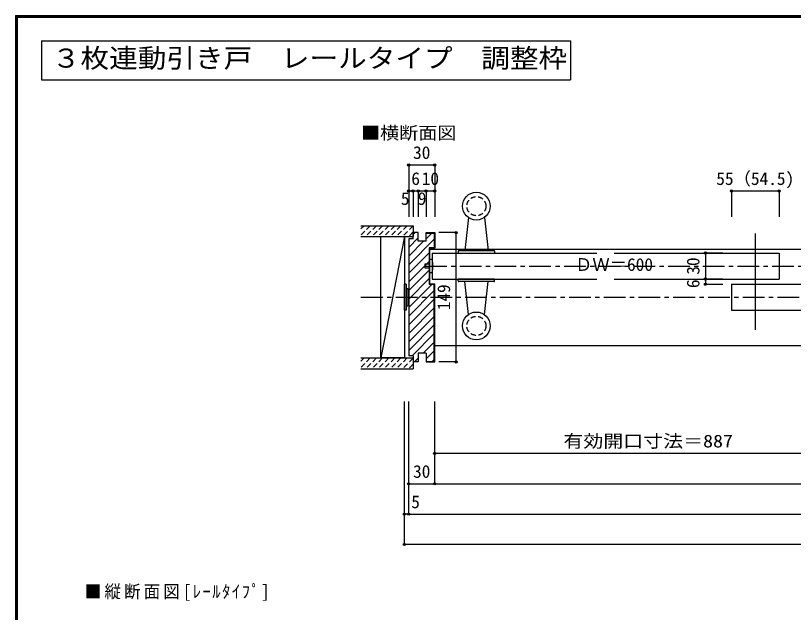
# Model space of a CAD drawing. Units: millimetres at full size, sheet at 1:5; details may follow other scales. Extents: x -973 to 977, y -718 to 696.
# Drawn here: x -973 to -77, y 8 to 696 of the extents above; entities that cross this region are included whole.
import ezdxf
from ezdxf.enums import TextEntityAlignment as Align

# ---------------------------------------------------------------- set-up
doc = ezdxf.new("R2010")
doc.units = ezdxf.units.MM
doc.header["$LTSCALE"] = 5
doc.header["$PDMODE"] = 32
doc.header["$PDSIZE"] = 2.5
doc.linetypes.add('CHAIN1', pattern=[8, 5, -1, 1, -1])
doc.linetypes.add('DASHED1', pattern=[1.8, 1.2, -0.6])
for name, color, linetype in [('0-1_通り芯', 4, 'CHAIN1'), ('0-2_柱', 7, 'Continuous'), ('0-3_仕上げ', 7, 'Continuous'), ('0-4_枠', 3, 'Continuous'), ('0-5_ケーシング', 3, 'Continuous'), ('0-6_扉', 6, 'Continuous'), ('0-7_金物', 7, 'Continuous'), ('0-A_文字', 3, 'Continuous'), ('0-B_寸法', 7, 'Continuous'), ('0-C_ハッチ', 4, 'Continuous'), ('F-1_枠', 6, 'Continuous')]:
    doc.layers.add(name, color=color, linetype=linetype)
doc.styles.add('ＭＳ ゴシック', font='')
doc.styles.get('ＭＳ ゴシック').set_extended_font_data('MS Gothic')

msp = doc.modelspace()

# ---------------------------------------------------------------- linework, layer by layer
at = {"layer": '0-1_通り芯'}
for p, q in [((-501.175, 407.167), (396.512, 407.167)), ((-575.175, 371.167), (578.481, 371.167))]:
    msp.add_line(p, q, dxfattribs=at)
at = {"layer": '0-2_柱'}
for p, q in [((-552.175, 441.167), (-525.175, 441.167)), ((-525.175, 441.167), (-552.175, 301.167)), ((-525.175, 441.167), (-525.175, 301.167))]:
    msp.add_line(p, q, dxfattribs=at)
msp.add_lwpolyline([(-525.175, 301.167), (-552.175, 301.167), (-552.175, 441.167)], dxfattribs=at)
at = {"layer": '0-3_仕上げ', "color": 2}
for p, q in [((-575.175, 453.667), (-515.175, 453.667)), ((-515.175, 453.667), (-515.175, 441.167)), ((-575.175, 441.167), (-515.175, 441.167)), ((-575.175, 301.167), (-515.175, 301.167)), ((-515.175, 301.167), (-515.175, 288.667)), ((-575.175, 288.667), (-515.175, 288.667))]:
    msp.add_line(p, q, dxfattribs=at)
at = {"layer": '0-4_枠'}
for p, q in [((-515.175, 438.667), (-515.175, 445.667)), ((-509.175, 445.667), (-515.175, 445.667)), ((-509.175, 435.667), (-509.175, 445.667)), ((-500.175, 445.667), (-490.175, 445.667)), ((-500.175, 435.667), (-500.175, 445.667)), ((-500.175, 445.167), (-490.675, 445.167)), ((-490.675, 445.167), (-490.675, 428.167)), ((-490.175, 445.667), (-490.175, 427.667)), ((-515.175, 438.667), (-520.175, 438.667)), ((-520.175, 438.667), (-520.175, 303.667)), ((-500.175, 435.667), (-509.175, 435.667)), ((-496.675, 428.167), (-496.675, 386.167)), ((-490.675, 428.167), (-496.675, 428.167)), ((-496.175, 427.667), (-496.175, 386.667)), ((-490.175, 427.667), (-496.175, 427.667)), ((-496.675, 386.167), (-490.675, 386.167)), ((-496.175, 386.667), (-490.175, 386.667)), ((-490.675, 297.167), (-490.675, 386.167)), ((-490.175, 296.667), (-490.175, 386.667)), ((-509.175, 306.667), (-509.175, 296.667)), ((-500.175, 306.667), (-509.175, 306.667)), ((-500.175, 306.667), (-500.175, 296.667)), ((-515.175, 303.667), (-520.175, 303.667)), ((-515.175, 303.667), (-515.175, 296.667)), ((-509.175, 296.667), (-515.175, 296.667)), ((-500.175, 297.167), (-490.675, 297.167)), ((-500.175, 296.667), (-490.175, 296.667))]:
    msp.add_line(p, q, dxfattribs=at)
at = {"layer": '0-4_枠', "color": 4}
for p, q in [((-496.175, 426.667), (493.481, 426.667)), ((-490.175, 315.667), (499.481, 315.667))]:
    msp.add_line(p, q, dxfattribs=at)
at = {"layer": '0-5_ケーシング'}
for p, q in [((-451.425, 463.112), (-455.675, 425.167)), ((-432.925, 463.112), (-428.675, 425.167)), ((-463.175, 424.167), (-463.175, 422.167)), ((-463.175, 422.167), (-421.175, 422.167)), ((-462.175, 425.167), (-422.175, 425.167)), ((-421.175, 424.167), (-421.175, 422.167)), ((-463.175, 390.167), (-463.175, 392.167)), ((-421.175, 392.167), (-463.175, 392.167)), ((-422.175, 389.167), (-462.175, 389.167)), ((-451.425, 351.222), (-455.675, 389.167)), ((-432.925, 351.222), (-428.675, 389.167)), ((-421.175, 390.167), (-421.175, 392.167))]:
    msp.add_line(p, q, dxfattribs=at)
for centre in [(-442.175, 476.167), (-442.175, 338.167)]:
    msp.add_circle(centre, 16, dxfattribs=at)
at = {"layer": '0-5_ケーシング', "linetype": 'DASHED1'}
for centre in [(-442.175, 476.167), (-442.175, 338.167)]:
    msp.add_circle(centre, 11, dxfattribs=at)
at = {"layer": '0-5_ケーシング'}
for centre, start, end in [((-462.175, 424.167), 90, 180), ((-422.175, 424.167), 0, 90), ((-462.175, 390.167), 180, 270), ((-422.175, 390.167), 270, 0)]:
    msp.add_arc(centre, 1, start, end, dxfattribs=at)
at = {"layer": '0-6_扉'}
for p, q in [((-493.175, 422.167), (-493.175, 392.167)), ((-493.175, 422.167), (-303.175, 422.167)), ((-283.175, 422.167), (-93.175, 422.167)), ((-93.175, 422.167), (-93.175, 392.167)), ((-493.175, 392.167), (-303.175, 392.167)), ((-283.175, 392.167), (-93.175, 392.167)), ((-148.175, 386.167), (-148.175, 356.167)), ((-148.175, 386.167), (-8.347, 386.167)), ((-148.175, 356.167), (-8.347, 356.167))]:
    msp.add_line(p, q, dxfattribs=at)
at = {"layer": '0-7_金物'}
for p, q in [((-501.175, 404.667), (-501.175, 409.667)), ((-501.175, 409.667), (-496.175, 409.667)), ((-496.175, 404.667), (-501.175, 404.667)), ((-496.175, 399.667), (-493.175, 399.667)), ((-525.175, 356.167), (-525.175, 386.167)), ((-523.175, 386.167), (-525.175, 386.167)), ((-523.175, 386.167), (-523.175, 356.167)), ((-523.175, 381.167), (-521.175, 381.167)), ((-521.175, 381.167), (-521.175, 361.167)), ((-521.175, 380.167), (-520.175, 380.167)), ((-523.175, 361.167), (-521.175, 361.167)), ((-521.175, 362.167), (-520.175, 362.167)), ((-523.175, 356.167), (-525.175, 356.167))]:
    msp.add_line(p, q, dxfattribs=at)
msp.add_lwpolyline([(-493.175, 414.667), (-496.175, 414.667), (-496.175, 399.667)], dxfattribs=at)
msp.add_arc((-520.8, 407.167), 28.625, 344.81071, 15.18929, dxfattribs=at)
at = {"layer": '0-A_文字'}
for p, q in [((-943.333, 666.667), (-943.333, 621.667)), ((-943.333, 666.667), (-333.848, 666.667)), ((-333.848, 666.667), (-333.848, 621.667)), ((-943.333, 621.667), (-333.848, 621.667)), ((-120.675, 444.667), (-120.675, 333.667))]:
    msp.add_line(p, q, dxfattribs=at)
at = {"layer": '0-B_寸法', "color": 4}
for p, q in [((-520.175, 523.667), (-520.175, 463.667)), ((-520.175, 523.667), (-490.175, 523.667)), ((-490.175, 523.667), (-490.175, 463.667)), ((-520.175, 493.667), (-490.175, 493.667)), ((-515.175, 493.667), (-515.175, 463.667)), ((-509.175, 493.667), (-509.175, 463.667)), ((-500.175, 493.667), (-500.175, 463.667)), ((-148.175, 493.667), (-148.175, 463.667)), ((-148.175, 493.667), (-93.175, 493.667)), ((-93.175, 493.667), (-93.175, 463.667)), ((-465.516, 445.702), (-485.516, 445.702)), ((-465.516, 296.631), (-465.516, 445.702)), ((-158.175, 392.167), (-178.175, 392.167)), ((-465.516, 296.631), (-485.516, 296.631)), ((-525.175, 86.167), (-525.175, 251.167)), ((-520.175, 121.167), (-520.175, 251.167)), ((-490.175, 156.167), (-490.175, 251.167)), ((-3.519, 191.167), (-490.175, 191.167)), ((-520.175, 156.167), (-490.175, 156.167)), ((-490.175, 156.167), (493.512, 156.167)), ((-520.175, 121.167), (-525.175, 121.167)), ((-520.175, 121.167), (523.512, 121.167)), ((528.481, 86.167), (-525.175, 86.167))]:
    msp.add_line(p, q, dxfattribs=at)
msp.add_lwpolyline([(-158.175, 422.167), (-178.175, 422.167), (-178.175, 386.167), (-158.175, 386.167)], dxfattribs=at)
at = {"layer": '0-B_寸法'}
for p in [(-520.175, 523.667), (-490.175, 523.667), (-520.175, 493.667), (-515.175, 493.667), (-509.175, 493.667), (-500.175, 493.667), (-490.175, 493.667), (-148.175, 493.667), (-93.175, 493.667), (-465.516, 445.702), (-178.175, 422.167), (-178.175, 392.167), (-178.175, 386.167), (-465.516, 296.631), (-490.175, 191.167), (-520.175, 156.167), (-490.175, 156.167), (-525.175, 121.167), (-520.175, 121.167), (-525.175, 86.167)]:
    msp.add_point(p, dxfattribs=at)
at = {"layer": '0-C_ハッチ', "linetype": 'DASHED1'}
for p, q in [((-564.455, 453.667), (-575.175, 442.946)), ((-571.526, 453.667), (-575.175, 450.017)), ((-557.384, 453.667), (-569.884, 441.167)), ((-550.312, 453.667), (-562.812, 441.167)), ((-543.241, 453.667), (-555.741, 441.167)), ((-536.17, 453.667), (-548.67, 441.167)), ((-529.099, 453.667), (-541.599, 441.167)), ((-522.028, 453.667), (-534.528, 441.167)), ((-515.175, 453.449), (-527.457, 441.167)), ((-515.175, 446.378), (-520.386, 441.167)), ((-564.455, 301.167), (-575.175, 290.446)), ((-571.526, 301.167), (-575.175, 297.517)), ((-557.384, 301.167), (-569.884, 288.667)), ((-550.312, 301.167), (-562.812, 288.667)), ((-543.241, 301.167), (-555.741, 288.667)), ((-536.17, 301.167), (-548.67, 288.667)), ((-529.099, 301.167), (-541.599, 288.667)), ((-522.028, 301.167), (-534.528, 288.667)), ((-515.175, 300.949), (-527.457, 288.667)), ((-515.175, 293.878), (-520.386, 288.667))]:
    msp.add_line(p, q, dxfattribs=at)
at = {"layer": '0-C_ハッチ'}
for p, q in [((-520.175, 428.496), (-509.175, 439.496)), ((-515.175, 443.396), (-512.904, 445.667)), ((-500.175, 438.597), (-493.605, 445.167)), ((-520.175, 438.396), (-519.904, 438.667)), ((-520.175, 408.697), (-490.675, 438.197)), ((-520.175, 418.597), (-503.105, 435.667)), ((-520.175, 398.798), (-496.675, 422.298)), ((-490.806, 428.167), (-490.675, 428.298)), ((-520.175, 388.898), (-496.675, 412.398)), ((-520.175, 378.999), (-496.675, 402.499)), ((-520.175, 369.099), (-496.675, 392.599)), ((-520.175, 359.2), (-493.208, 386.167)), ((-520.175, 349.3), (-490.675, 378.8)), ((-520.175, 339.401), (-490.675, 368.901)), ((-520.175, 329.501), (-490.675, 359.001)), ((-520.175, 319.602), (-490.675, 349.102)), ((-520.175, 309.702), (-490.675, 339.202)), ((-490.675, 329.303), (-516.311, 303.667)), ((-503.447, 306.631), (-490.675, 319.403)), ((-490.675, 309.504), (-500.175, 300.004)), ((-513.411, 296.667), (-509.175, 300.903)), ((-493.113, 297.167), (-490.675, 299.604))]:
    msp.add_line(p, q, dxfattribs=at)
at = {"layer": 'F-1_枠'}
for p, q in [((-973.347, 695.833), (-973.347, -700.833)), ((-973.347, 695.833), (976.653, 695.833)), ((-973.347, 695), (976.653, 695)), ((-973.347, 694.167), (976.653, 694.167)), ((-972.514, 695.833), (-972.514, -700.833)), ((-971.68, 695.833), (-971.68, -700.833))]:
    msp.add_line(p, q, dxfattribs=at)

# ---------------------------------------------------------------- texts
at = {"layer": '0-A_文字', "style": 'ＭＳ ゴシック', "width": 1.1}
msp.add_text('３枚連動引き戸\u3000レールタイプ\u3000調整枠', height=21.99, dxfattribs=at).set_placement((-931.458, 629.167), align=Align.BOTTOM_LEFT)
at = {"layer": '0-A_文字', "color": 7, "style": 'ＭＳ ゴシック', "width": 1.1}
msp.add_text('■横断面図', height=14.66, dxfattribs=at).set_placement((-575.175, 548.838), align=Align.BOTTOM_LEFT)
at = {"layer": '0-A_文字', "color": 7, "insert": (-893.492, 21.304), "char_height": 14.66, "attachment_point": 7, "style": 'ＭＳ ゴシック'}
msp.add_mtext('\\T1.19;\\W0.95;■縦断面図[ﾚｰﾙﾀｲﾌﾟ]', dxfattribs=at)
at = {"layer": '0-B_寸法', "style": 'ＭＳ ゴシック'}
for s, p in [('30', (-515.175, 526.167)), ('6', (-517.175, 496.167)), ('10', (-505.175, 496.167)), ('55（54.5)', (-165.675, 496.167)), ('5', (-529.251, 473.16)), ('9', (-509.675, 473.16)), ('ＤＷ＝600', (-328.512, 397.167)), ('30', (-515.175, 158.667)), ('5', (-517.263, 123.667))]:
    msp.add_text(s, height=14.66, dxfattribs=at).set_placement(p, align=Align.BOTTOM_LEFT)
for s, p in [('30', (-180.675, 397.167)), ('6', (-180.675, 381.712)), ('149', (-468.016, 356.167))]:
    msp.add_text(s, height=14.66, rotation=90, dxfattribs=at).set_placement(p, align=Align.BOTTOM_LEFT)
at = {"layer": '0-B_寸法', "style": 'ＭＳ ゴシック', "width": 1.15}
msp.add_text('有効開口寸法＝887', height=14.66, dxfattribs=at).set_placement((-341.847, 193.667), align=Align.BOTTOM_LEFT)

doc.saveas('drawing.dxf')
